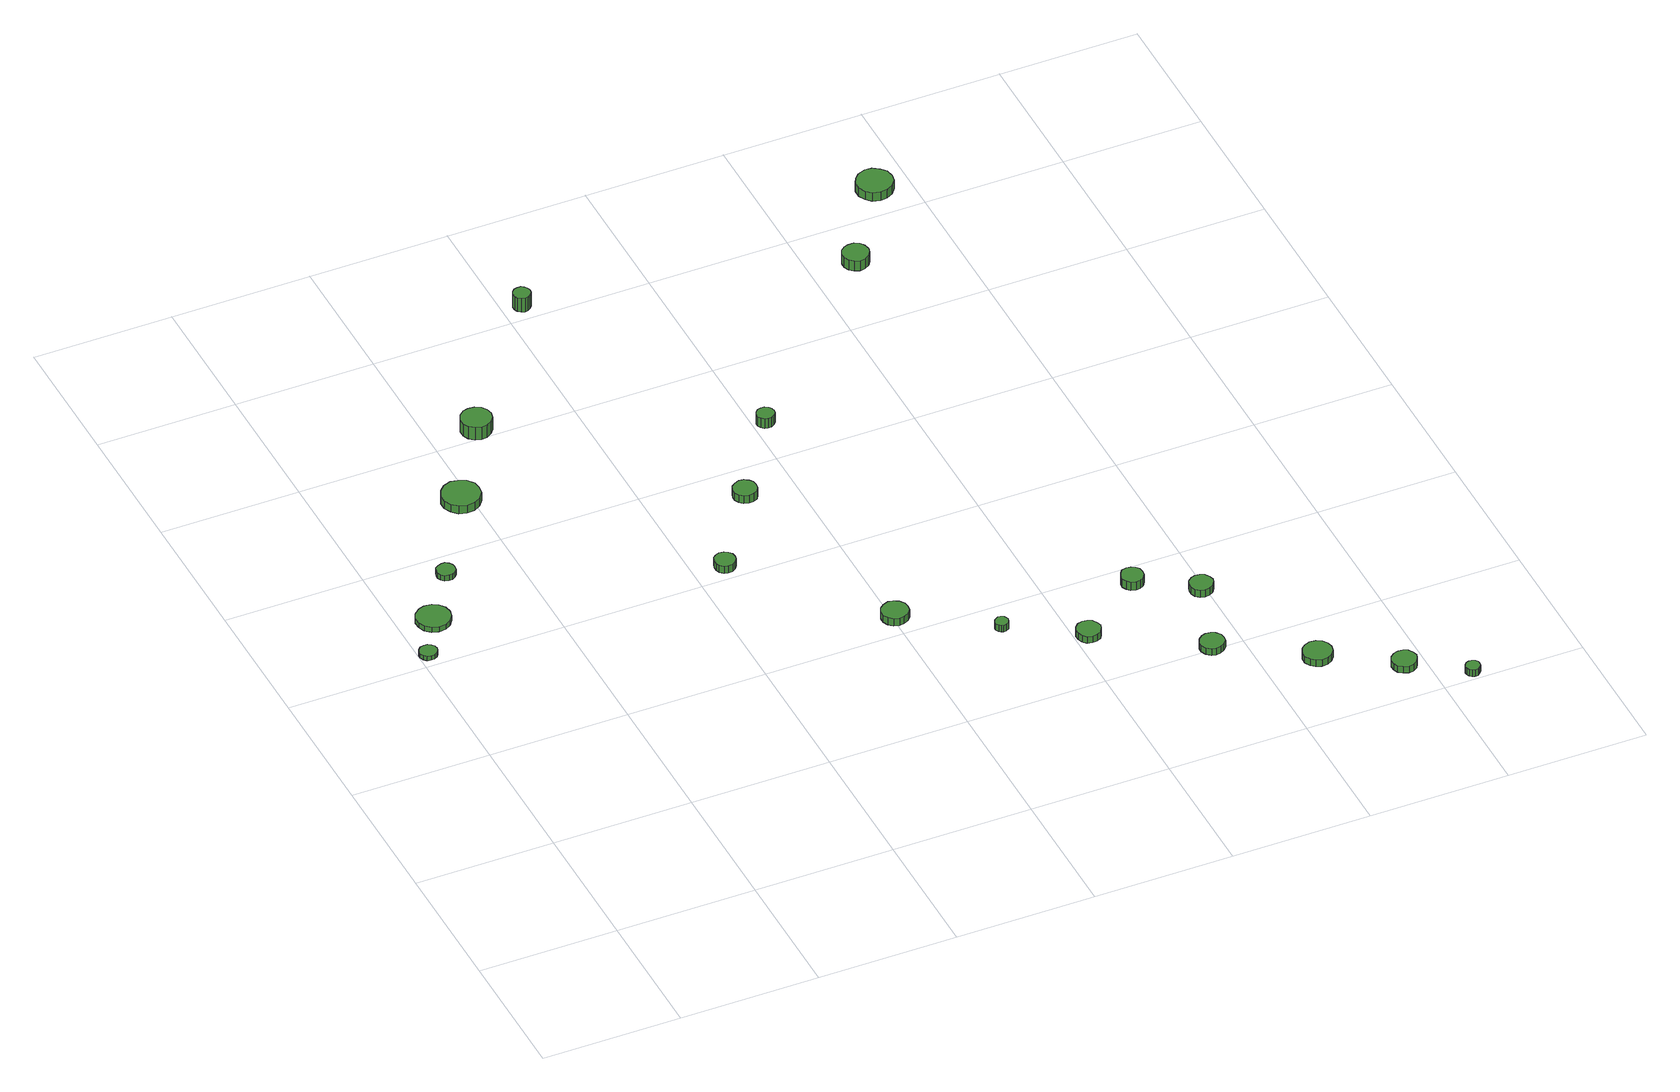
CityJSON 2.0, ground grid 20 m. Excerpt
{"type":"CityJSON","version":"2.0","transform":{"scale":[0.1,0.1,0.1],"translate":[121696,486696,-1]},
"CityObjects":{
"tree1":{"type":"SolitaryVegetationObject","attributes":{"function":"something"},"geometry":[{"type":"MultiSurface","lod":"1","boundaries":[[[0,1,2,3,4,5,6,7,8,9,10,11,12,13,14]],[[15,16,17,18,19,20,21,22,23,24,25,26,27,28,29]],[[0,29,28,1]],[[1,28,27,2]],[[2,27,26,3]],[[3,26,25,4]],[[4,25,24,5]],[[5,24,23,6]],[[6,23,22,7]],[[7,22,21,8]],[[8,21,20,9]],[[9,20,19,10]],[[10,19,18,11]],[[11,18,17,12]],[[12,17,16,13]],[[13,16,15,14]],[[14,15,29,0]]]}]},
"tree2":{"type":"SolitaryVegetationObject","attributes":{"function":"something"},"geometry":[{"type":"MultiSurface","lod":"1","boundaries":[[[30,31,32,33,34,35,36,37,38,39,40,41,42,43,44]],[[45,46,47,48,49,50,51,52,53,54,55,56,57,58,59]],[[30,59,58,31]],[[31,58,57,32]],[[32,57,56,33]],[[33,56,55,34]],[[34,55,54,35]],[[35,54,53,36]],[[36,53,52,37]],[[37,52,51,38]],[[38,51,50,39]],[[39,50,49,40]],[[40,49,48,41]],[[41,48,47,42]],[[42,47,46,43]],[[43,46,45,44]],[[44,45,59,30]]]}]},
"tree3":{"type":"SolitaryVegetationObject","attributes":{"function":"something"},"geometry":[{"type":"MultiSurface","lod":"1","boundaries":[[[60,61,62,63,64,65,66,67,68,69,70,71,72,73,74]],[[75,76,77,78,79,80,81,82,83,84,85,86,87,88,89]],[[60,89,88,61]],[[61,88,87,62]],[[62,87,86,63]],[[63,86,85,64]],[[64,85,84,65]],[[65,84,83,66]],[[66,83,82,67]],[[67,82,81,68]],[[68,81,80,69]],[[69,80,79,70]],[[70,79,78,71]],[[71,78,77,72]],[[72,77,76,73]],[[73,76,75,74]],[[74,75,89,60]]]}]},
"tree4":{"type":"SolitaryVegetationObject","attributes":{"function":"something"},"geometry":[{"type":"MultiSurface","lod":"1","boundaries":[[[90,91,92,93,94,95,96,97,98,99,100,101,102,103,104]],[[105,106,107,108,109,110,111,112,113,114,115,116,117,118,119]],[[90,119,118,91]],[[91,118,117,92]],[[92,117,116,93]],[[93,116,115,94]],[[94,115,114,95]],[[95,114,113,96]],[[96,113,112,97]],[[97,112,111,98]],[[98,111,110,99]],[[99,110,109,100]],[[100,109,108,101]],[[101,108,107,102]],[[102,107,106,103]],[[103,106,105,104]],[[104,105,119,90]]]}]},
"tree5":{"type":"SolitaryVegetationObject","attributes":{"function":"something"},"geometry":[{"type":"MultiSurface","lod":"1","boundaries":[[[120,121,122,123,124,125,126,127,128,129,130,131,132,133,134]],[[135,136,137,138,139,140,141,142,143,144,145,146,147,148,149]],[[120,149,148,121]],[[121,148,147,122]],[[122,147,146,123]],[[123,146,145,124]],[[124,145,144,125]],[[125,144,143,126]],[[126,143,142,127]],[[127,142,141,128]],[[128,141,140,129]],[[129,140,139,130]],[[130,139,138,131]],[[131,138,137,132]],[[132,137,136,133]],[[133,136,135,134]],[[134,135,149,120]]]}]},
"tree6":{"type":"SolitaryVegetationObject","attributes":{"function":"something"},"geometry":[{"type":"MultiSurface","lod":"1","boundaries":[[[150,151,152,153,154,155,156,157,158,159,160,161,162,163,164]],[[165,166,167,168,169,170,171,172,173,174,175,176,177,178,179]],[[150,179,178,151]],[[151,178,177,152]],[[152,177,176,153]],[[153,176,175,154]],[[154,175,174,155]],[[155,174,173,156]],[[156,173,172,157]],[[157,172,171,158]],[[158,171,170,159]],[[159,170,169,160]],[[160,169,168,161]],[[161,168,167,162]],[[162,167,166,163]],[[163,166,165,164]],[[164,165,179,150]]]}]},
"tree7":{"type":"SolitaryVegetationObject","attributes":{"function":"something"},"geometry":[{"type":"MultiSurface","lod":"1","boundaries":[[[180,181,182,183,184,185,186,187,188,189,190,191,192,193,194]],[[195,196,197,198,199,200,201,202,203,204,205,206,207,208,209]],[[180,209,208,181]],[[181,208,207,182]],[[182,207,206,183]],[[183,206,205,184]],[[184,205,204,185]],[[185,204,203,186]],[[186,203,202,187]],[[187,202,201,188]],[[188,201,200,189]],[[189,200,199,190]],[[190,199,198,191]],[[191,198,197,192]],[[192,197,196,193]],[[193,196,195,194]],[[194,195,209,180]]]}]},
"tree8":{"type":"SolitaryVegetationObject","attributes":{"function":"something"},"geometry":[{"type":"MultiSurface","lod":"1","boundaries":[[[210,211,212,213,214,215,216,217,218,219,220,221,222,223,224]],[[225,226,227,228,229,230,231,232,233,234,235,236,237,238,239]],[[210,239,238,211]],[[211,238,237,212]],[[212,237,236,213]],[[213,236,235,214]],[[214,235,234,215]],[[215,234,233,216]],[[216,233,232,217]],[[217,232,231,218]],[[218,231,230,219]],[[219,230,229,220]],[[220,229,228,221]],[[221,228,227,222]],[[222,227,226,223]],[[223,226,225,224]],[[224,225,239,210]]]}]},
"tree9":{"type":"SolitaryVegetationObject","attributes":{"function":"something"},"geometry":[{"type":"MultiSurface","lod":"1","boundaries":[[[240,241,242,243,244,245,246,247,248,249,250,251,252,253,254]],[[255,256,257,258,259,260,261,262,263,264,265,266,267,268,269]],[[240,269,268,241]],[[241,268,267,242]],[[242,267,266,243]],[[243,266,265,244]],[[244,265,264,245]],[[245,264,263,246]],[[246,263,262,247]],[[247,262,261,248]],[[248,261,260,249]],[[249,260,259,250]],[[250,259,258,251]],[[251,258,257,252]],[[252,257,256,253]],[[253,256,255,254]],[[254,255,269,240]]]}]},
"tree10":{"type":"SolitaryVegetationObject","attributes":{"function":"something"},"geometry":[{"type":"MultiSurface","lod":"1","boundaries":[[[270,271,272,273,274,275,276,277,278,279,280,281,282,283,284]],[[285,286,287,288,289,290,291,292,293,294,295,296,297,298,299]],[[270,299,298,271]],[[271,298,297,272]],[[272,297,296,273]],[[273,296,295,274]],[[274,295,294,275]],[[275,294,293,276]],[[276,293,292,277]],[[277,292,291,278]],[[278,291,290,279]],[[279,290,289,280]],[[280,289,288,281]],[[281,288,287,282]],[[282,287,286,283]],[[283,286,285,284]],[[284,285,299,270]]]}]},
"tree11":{"type":"SolitaryVegetationObject","attributes":{"function":"something"},"geometry":[{"type":"MultiSurface","lod":"1","boundaries":[[[300,301,302,303,304,305,306,307,308,309,310,311,312,313,314]],[[315,316,317,318,319,320,321,322,323,324,325,326,327,328,329]],[[300,329,328,301]],[[301,328,327,302]],[[302,327,326,303]],[[303,326,325,304]],[[304,325,324,305]],[[305,324,323,306]],[[306,323,322,307]],[[307,322,321,308]],[[308,321,320,309]],[[309,320,319,310]],[[310,319,318,311]],[[311,318,317,312]],[[312,317,316,313]],[[313,316,315,314]],[[314,315,329,300]]]}]},
"tree12":{"type":"SolitaryVegetationObject","attributes":{"function":"something"},"geometry":[{"type":"MultiSurface","lod":"1","boundaries":[[[330,331,332,333,334,335,336,337,338,339,340,341,342,343,344]],[[345,346,347,348,349,350,351,352,353,354,355,356,357,358,359]],[[330,359,358,331]],[[331,358,357,332]],[[332,357,356,333]],[[333,356,355,334]],[[334,355,354,335]],[[335,354,353,336]],[[336,353,352,337]],[[337,352,351,338]],[[338,351,350,339]],[[339,350,349,340]],[[340,349,348,341]],[[341,348,347,342]],[[342,347,346,343]],[[343,346,345,344]],[[344,345,359,330]]]}]},
"tree13":{"type":"SolitaryVegetationObject","attributes":{"function":"something"},"geometry":[{"type":"MultiSurface","lod":"1","boundaries":[[[360,361,362,363,364,365,366,367,368,369,370,371,372,373,374]],[[375,376,377,378,379,380,381,382,383,384,385,386,387,388,389]],[[360,389,388,361]],[[361,388,387,362]],[[362,387,386,363]],[[363,386,385,364]],[[364,385,384,365]],[[365,384,383,366]],[[366,383,382,367]],[[367,382,381,368]],[[368,381,380,369]],[[369,380,379,370]],[[370,379,378,371]],[[371,378,377,372]],[[372,377,376,373]],[[373,376,375,374]],[[374,375,389,360]]]}]},
"tree14":{"type":"SolitaryVegetationObject","attributes":{"function":"something"},"geometry":[{"type":"MultiSurface","lod":"1","boundaries":[[[390,391,392,393,394,395,396,397,398,399,400,401,402,403,404]],[[405,406,407,408,409,410,411,412,413,414,415,416,417,418,419]],[[390,419,418,391]],[[391,418,417,392]],[[392,417,416,393]],[[393,416,415,394]],[[394,415,414,395]],[[395,414,413,396]],[[396,413,412,397]],[[397,412,411,398]],[[398,411,410,399]],[[399,410,409,400]],[[400,409,408,401]],[[401,408,407,402]],[[402,407,406,403]],[[403,406,405,404]],[[404,405,419,390]]]}]},
"tree15":{"type":"SolitaryVegetationObject","attributes":{"function":"something"},"geometry":[{"type":"MultiSurface","lod":"1","boundaries":[[[420,421,422,423,424,425,426,427,428,429,430,431,432,433,434]],[[435,436,437,438,439,440,441,442,443,444,445,446,447,448,449]],[[420,449,448,421]],[[421,448,447,422]],[[422,447,446,423]],[[423,446,445,424]],[[424,445,444,425]],[[425,444,443,426]],[[426,443,442,427]],[[427,442,441,428]],[[428,441,440,429]],[[429,440,439,430]],[[430,439,438,431]],[[431,438,437,432]],[[432,437,436,433]],[[433,436,435,434]],[[434,435,449,420]]]}]},
"tree16":{"type":"SolitaryVegetationObject","attributes":{"function":"something"},"geometry":[{"type":"MultiSurface","lod":"1","boundaries":[[[450,451,452,453,454,455,456,457,458,459,460,461,462,463,464]],[[465,466,467,468,469,470,471,472,473,474,475,476,477,478,479]],[[450,479,478,451]],[[451,478,477,452]],[[452,477,476,453]],[[453,476,475,454]],[[454,475,474,455]],[[455,474,473,456]],[[456,473,472,457]],[[457,472,471,458]],[[458,471,470,459]],[[459,470,469,460]],[[460,469,468,461]],[[461,468,467,462]],[[462,467,466,463]],[[463,466,465,464]],[[464,465,479,450]]]}]},
"tree17":{"type":"SolitaryVegetationObject","attributes":{"function":"something"},"geometry":[{"type":"MultiSurface","lod":"1","boundaries":[[[480,481,482,483,484,485,486,487,488,489,490,491,492,493,494]],[[495,496,497,498,499,500,501,502,503,504,505,506,507,508,509]],[[480,509,508,481]],[[481,508,507,482]],[[482,507,506,483]],[[483,506,505,484]],[[484,505,504,485]],[[485,504,503,486]],[[486,503,502,487]],[[487,502,501,488]],[[488,501,500,489]],[[489,500,499,490]],[[490,499,498,491]],[[491,498,497,492]],[[492,497,496,493]],[[493,496,495,494]],[[494,495,509,480]]]}]},
"tree18":{"type":"SolitaryVegetationObject","attributes":{"function":"something"},"geometry":[{"type":"MultiSurface","lod":"1","boundaries":[[[510,511,512,513,514,515,516,517,518,519,520,521,522,523,524]],[[525,526,527,528,529,530,531,532,533,534,535,536,537,538,539]],[[510,539,538,511]],[[511,538,537,512]],[[512,537,536,513]],[[513,536,535,514]],[[514,535,534,515]],[[515,534,533,516]],[[516,533,532,517]],[[517,532,531,518]],[[518,531,530,519]],[[519,530,529,520]],[[520,529,528,521]],[[521,528,527,522]],[[522,527,526,523]],[[523,526,525,524]],[[524,525,539,510]]]}]},
"tree19":{"type":"SolitaryVegetationObject","attributes":{"function":"something"},"geometry":[{"type":"MultiSurface","lod":"1","boundaries":[[[540,541,542,543,544,545,546,547,548,549,550,551,552,553,554]],[[555,556,557,558,559,560,561,562,563,564,565,566,567,568,569]],[[540,569,568,541]],[[541,568,567,542]],[[542,567,566,543]],[[543,566,565,544]],[[544,565,564,545]],[[545,564,563,546]],[[546,563,562,547]],[[547,562,561,548]],[[548,561,560,549]],[[549,560,559,550]],[[550,559,558,551]],[[551,558,557,552]],[[552,557,556,553]],[[553,556,555,554]],[[554,555,569,540]]]}]},
"tree20":{"type":"SolitaryVegetationObject","attributes":{"function":"something"},"geometry":[{"type":"MultiSurface","lod":"1","boundaries":[[[570,571,572,573,574,575,576,577,578,579,580,581,582,583,584]],[[585,586,587,588,589,590,591,592,593,594,595,596,597,598,599]],[[570,599,598,571]],[[571,598,597,572]],[[572,597,596,573]],[[573,596,595,574]],[[574,595,594,575]],[[575,594,593,576]],[[576,593,592,577]],[[577,592,591,578]],[[578,591,590,579]],[[579,590,589,580]],[[580,589,588,581]],[[581,588,587,582]],[[582,587,586,583]],[[583,586,585,584]],[[584,585,599,570]]]}]}
},
"vertices":[
[26,622,15],[25,627,15],[22,631,15],[17,634,15],[12,634,15],[7,633,15],[3,629,15],[1,625,15],[1,620,15],[3,615,15],[7,611,15],[12,610,15],[17,610,15],[22,613,15],[25,617,15],[25,617,8],[22,613,8],[17,610,8],[12,610,8],[7,611,8],[3,615,8],[1,620,8],[1,625,8],[3,629,8],[7,633,8],[12,634,8],[17,634,8],[22,631,8],[25,627,8],[26,622,8],
[73,683,16],[71,693,16],[65,701,16],[57,706,16],[46,707,16],[37,704,16],[29,697,16],[25,688,16],[25,678,16],[29,669,16],[37,662,16],[46,659,16],[57,660,16],[65,665,16],[71,673,16],[71,673,8],[65,665,8],[57,660,8],[46,659,8],[37,662,8],[29,669,8],[25,678,8],[25,688,8],[29,697,8],[37,704,8],[46,707,8],[57,706,8],[65,701,8],[71,693,8],[73,683,8],
[117,763,17],[116,768,17],[113,773,17],[108,776,17],[103,776,17],[97,774,17],[93,771,17],[91,766,17],[91,760,17],[93,755,17],[97,751,17],[103,750,17],[108,750,17],[113,753,17],[116,757,17],[116,757,8],[113,753,8],[108,750,8],[103,750,8],[97,751,8],[93,755,8],[91,760,8],[91,766,8],[93,771,8],[97,774,8],[103,776,8],[108,776,8],[113,773,8],[116,768,8],[117,763,8],
[213,894,21],[211,905,21],[204,914,21],[194,919,21],[183,921,21],[172,917,21],[164,909,21],[159,899,21],[159,888,21],[164,878,21],[172,870,21],[183,867,21],[194,868,21],[204,873,21],[211,883,21],[211,883,8],[204,873,8],[194,868,8],[183,867,8],[172,870,8],[164,878,8],[159,888,8],[159,899,8],[164,909,8],[172,917,8],[183,921,8],[194,919,8],[204,914,8],[211,905,8],[213,894,8],
[288,1020,28],[286,1029,28],[281,1036,28],[273,1040,28],[264,1041,28],[256,1039,28],[249,1033,28],[245,1024,28],[245,1015,28],[249,1007,28],[256,1001,28],[264,998,28],[273,999,28],[281,1004,28],[286,1011,28],[286,1011,7],[281,1004,7],[273,999,7],[264,998,7],[256,1001,7],[249,1007,7],[245,1015,7],[245,1024,7],[249,1033,7],[256,1039,7],[264,1041,7],[273,1040,7],[281,1036,7],[286,1029,7],[288,1020,7],
[460,626,19],[459,632,19],[455,637,19],[450,640,19],[443,641,19],[438,639,19],[433,635,19],[431,629,19],[431,623,19],[433,617,19],[438,613,19],[443,611,19],[450,612,19],[455,615,19],[459,620,19],[459,620,7],[455,615,7],[450,612,7],[443,611,7],[438,613,7],[433,617,7],[431,623,7],[431,629,7],[433,635,7],[438,639,7],[443,641,7],[450,640,7],[455,637,7],[459,632,7],[460,626,7],
[623,437,19],[622,444,19],[617,451,19],[610,455,19],[603,456,19],[595,453,19],[589,448,19],[586,441,19],[586,433,19],[589,426,19],[595,420,19],[603,418,19],[610,419,19],[617,423,19],[622,429,19],[622,429,7],[617,423,7],[610,419,7],[603,418,7],[595,420,7],[589,426,7],[586,433,7],[586,441,7],[589,448,7],[595,453,7],[603,456,7],[610,455,7],[617,451,7],[622,444,7],[623,437,7],
[547,748,20],[546,755,20],[542,760,20],[536,764,20],[529,765,20],[522,762,20],[517,758,20],[514,751,20],[514,744,20],[517,738,20],[522,733,20],[529,731,20],[536,732,20],[542,735,20],[546,741,20],[546,741,7],[542,735,7],[536,732,7],[529,731,7],[522,733,7],[517,738,7],[514,744,7],[514,751,7],[517,758,7],[522,762,7],[529,765,7],[536,764,7],[542,760,7],[546,755,7],[547,748,7],
[440,1227,30],[439,1232,30],[436,1236,30],[432,1239,30],[427,1239,30],[422,1238,30],[418,1234,30],[416,1229,30],[416,1224,30],[418,1220,30],[422,1216,30],[427,1214,30],[432,1215,30],[436,1218,30],[439,1222,30],[439,1222,7],[436,1218,7],[432,1215,7],[427,1214,7],[422,1216,7],[418,1220,7],[416,1224,7],[416,1229,7],[418,1234,7],[422,1238,7],[427,1239,7],[432,1239,7],[436,1236,7],[439,1232,7],[440,1227,7],
[732,357,19],[731,361,19],[729,364,19],[725,366,19],[721,367,19],[718,365,19],[715,363,19],[713,359,19],[713,355,19],[715,351,19],[718,349,19],[721,347,19],[725,348,19],[729,350,19],[731,353,19],[731,353,8],[729,350,8],[725,348,8],[721,347,8],[718,349,8],[715,351,8],[713,355,8],[713,359,8],[715,363,8],[718,365,8],[721,367,8],[725,366,8],[729,364,8],[731,361,8],[732,357,8],
[631,874,23],[630,879,23],[627,883,23],[622,886,23],[617,886,23],[612,885,23],[608,881,23],[606,876,23],[606,871,23],[608,867,23],[612,863,23],[617,862,23],[622,862,23],[627,865,23],[630,869,23],[630,869,7],[627,865,7],[622,862,7],[617,862,7],[612,863,7],[608,867,7],[606,871,7],[606,876,7],[608,881,7],[612,885,7],[617,886,7],[622,886,7],[627,883,7],[630,879,7],[631,874,7],
[837,295,19],[835,302,19],[831,308,19],[825,311,19],[818,312,19],[811,310,19],[806,305,19],[803,299,19],[803,292,19],[806,285,19],[811,280,19],[818,278,19],[825,279,19],[831,282,19],[835,288,19],[835,288,8],[831,282,8],[825,279,8],[818,278,8],[811,280,8],[806,285,8],[803,292,8],[803,299,8],[806,305,8],[811,310,8],[818,312,8],[825,311,8],[831,308,8],[835,302,8],[837,295,8],
[974,204,19],[973,211,19],[968,217,19],[962,220,19],[955,221,19],[949,219,19],[943,214,19],[940,208,19],[940,201,19],[943,194,19],[949,189,19],[955,187,19],[962,188,19],[968,191,19],[973,197,19],[973,197,8],[968,191,8],[962,188,8],[955,187,8],[949,189,8],[943,194,8],[940,201,8],[940,208,8],[943,214,8],[949,219,8],[955,221,8],[962,220,8],[968,217,8],[973,211,8],[974,204,8],
[933,370,21],[932,377,21],[928,382,21],[922,385,21],[916,386,21],[909,384,21],[905,379,21],[902,373,21],[902,367,21],[905,361,21],[909,356,21],[916,354,21],[922,355,21],[928,358,21],[932,364,21],[932,364,7],[928,358,7],[922,355,7],[916,354,7],[909,356,7],[905,361,7],[902,367,7],[902,373,7],[905,379,7],[909,384,7],[916,386,7],[922,385,7],[928,382,7],[932,377,7],[933,370,7],
[1011,318,20],[1009,325,20],[1005,331,20],[999,334,20],[992,335,20],[986,333,20],[980,328,20],[978,322,20],[978,315,20],[980,309,20],[986,304,20],[992,302,20],[999,303,20],[1005,306,20],[1009,312,20],[1009,312,8],[1005,306,8],[999,303,8],[992,302,8],[986,304,8],[980,309,8],[978,315,8],[978,322,8],[980,328,8],[986,333,8],[992,335,8],[999,334,8],[1005,331,8],[1009,325,8],[1011,318,8],
[1095,128,19],[1093,136,19],[1088,143,19],[1081,147,19],[1072,148,19],[1064,145,19],[1058,140,19],[1054,132,19],[1054,123,19],[1058,115,19],[1064,110,19],[1072,107,19],[1081,108,19],[1088,112,19],[1093,119,19],[1093,119,8],[1088,112,8],[1081,108,8],[1072,107,8],[1064,110,8],[1058,115,8],[1054,123,8],[1054,132,8],[1058,140,8],[1064,145,8],[1072,148,8],[1081,147,8],[1088,143,8],[1093,136,8],[1095,128,8],
[1189,65,19],[1187,72,19],[1183,78,19],[1177,81,19],[1170,82,19],[1163,80,19],[1157,75,19],[1154,68,19],[1154,61,19],[1157,54,19],[1163,50,19],[1170,47,19],[1177,48,19],[1183,52,19],[1187,58,19],[1187,58,8],[1183,52,8],[1177,48,8],[1170,47,8],[1163,50,8],[1157,54,8],[1154,61,8],[1154,68,8],[1157,75,8],[1163,80,8],[1170,82,8],[1177,81,8],[1183,78,8],[1187,72,8],[1189,65,8],
[884,1126,24],[882,1134,24],[878,1140,24],[871,1144,24],[863,1144,24],[856,1142,24],[850,1137,24],[847,1130,24],[847,1122,24],[850,1115,24],[856,1110,24],[863,1107,24],[871,1108,24],[878,1112,24],[882,1118,24],[882,1118,7],[878,1112,7],[871,1108,7],[863,1107,7],[856,1110,7],[850,1115,7],[847,1122,7],[847,1130,7],[850,1137,7],[856,1142,7],[863,1144,7],[871,1144,7],[878,1140,7],[882,1134,7],[884,1126,7],
[1257,14,19],[1257,18,19],[1254,22,19],[1250,24,19],[1246,24,19],[1242,23,19],[1239,20,19],[1237,16,19],[1237,12,19],[1239,8,19],[1242,5,19],[1246,4,19],[1250,4,19],[1254,7,19],[1257,10,19],[1257,10,8],[1254,7,8],[1250,4,8],[1246,4,8],[1242,5,8],[1239,8,8],[1237,12,8],[1237,16,8],[1239,20,8],[1242,23,8],[1246,24,8],[1250,24,8],[1254,22,8],[1257,18,8],[1257,14,8],
[977,1253,21],[975,1264,21],[968,1272,21],[959,1278,21],[949,1279,21],[938,1275,21],[931,1268,21],[926,1259,21],[926,1248,21],[931,1238,21],[938,1231,21],[949,1228,21],[959,1229,21],[968,1234,21],[975,1243,21],[975,1243,7],[968,1234,7],[959,1229,7],[949,1228,7],[938,1231,7],[931,1238,7],[926,1248,7],[926,1259,7],[931,1268,7],[938,1275,7],[949,1279,7],[959,1278,7],[968,1272,7],[975,1264,7],[977,1253,7]
]}
